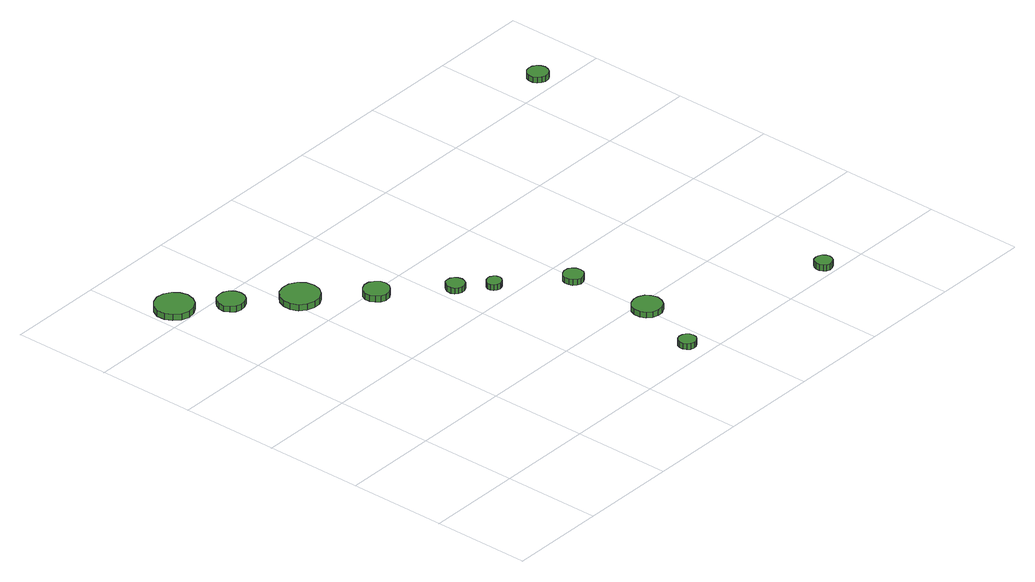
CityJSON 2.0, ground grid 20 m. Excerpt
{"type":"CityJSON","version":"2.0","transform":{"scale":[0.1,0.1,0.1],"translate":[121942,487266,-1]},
"CityObjects":{
"tree1":{"type":"SolitaryVegetationObject","attributes":{"function":"something"},"geometry":[{"type":"MultiSurface","lod":"1","boundaries":[[[0,1,2,3,4,5,6,7,8,9,10,11,12,13,14]],[[15,16,17,18,19,20,21,22,23,24,25,26,27,28,29]],[[0,29,28,1]],[[1,28,27,2]],[[2,27,26,3]],[[3,26,25,4]],[[4,25,24,5]],[[5,24,23,6]],[[6,23,22,7]],[[7,22,21,8]],[[8,21,20,9]],[[9,20,19,10]],[[10,19,18,11]],[[11,18,17,12]],[[12,17,16,13]],[[13,16,15,14]],[[14,15,29,0]]]}]},
"tree2":{"type":"SolitaryVegetationObject","attributes":{"function":"something"},"geometry":[{"type":"MultiSurface","lod":"1","boundaries":[[[30,31,32,33,34,35,36,37,38,39,40,41,42,43,44]],[[45,46,47,48,49,50,51,52,53,54,55,56,57,58,59]],[[30,59,58,31]],[[31,58,57,32]],[[32,57,56,33]],[[33,56,55,34]],[[34,55,54,35]],[[35,54,53,36]],[[36,53,52,37]],[[37,52,51,38]],[[38,51,50,39]],[[39,50,49,40]],[[40,49,48,41]],[[41,48,47,42]],[[42,47,46,43]],[[43,46,45,44]],[[44,45,59,30]]]}]},
"tree3":{"type":"SolitaryVegetationObject","attributes":{"function":"something"},"geometry":[{"type":"MultiSurface","lod":"1","boundaries":[[[60,61,62,63,64,65,66,67,68,69,70,71,72,73,74]],[[75,76,77,78,79,80,81,82,83,84,85,86,87,88,89]],[[60,89,88,61]],[[61,88,87,62]],[[62,87,86,63]],[[63,86,85,64]],[[64,85,84,65]],[[65,84,83,66]],[[66,83,82,67]],[[67,82,81,68]],[[68,81,80,69]],[[69,80,79,70]],[[70,79,78,71]],[[71,78,77,72]],[[72,77,76,73]],[[73,76,75,74]],[[74,75,89,60]]]}]},
"tree4":{"type":"SolitaryVegetationObject","attributes":{"function":"something"},"geometry":[{"type":"MultiSurface","lod":"1","boundaries":[[[90,91,92,93,94,95,96,97,98,99,100,101,102,103,104]],[[105,106,107,108,109,110,111,112,113,114,115,116,117,118,119]],[[90,119,118,91]],[[91,118,117,92]],[[92,117,116,93]],[[93,116,115,94]],[[94,115,114,95]],[[95,114,113,96]],[[96,113,112,97]],[[97,112,111,98]],[[98,111,110,99]],[[99,110,109,100]],[[100,109,108,101]],[[101,108,107,102]],[[102,107,106,103]],[[103,106,105,104]],[[104,105,119,90]]]}]},
"tree5":{"type":"SolitaryVegetationObject","attributes":{"function":"something"},"geometry":[{"type":"MultiSurface","lod":"1","boundaries":[[[120,121,122,123,124,125,126,127,128,129,130,131,132,133,134]],[[135,136,137,138,139,140,141,142,143,144,145,146,147,148,149]],[[120,149,148,121]],[[121,148,147,122]],[[122,147,146,123]],[[123,146,145,124]],[[124,145,144,125]],[[125,144,143,126]],[[126,143,142,127]],[[127,142,141,128]],[[128,141,140,129]],[[129,140,139,130]],[[130,139,138,131]],[[131,138,137,132]],[[132,137,136,133]],[[133,136,135,134]],[[134,135,149,120]]]}]},
"tree6":{"type":"SolitaryVegetationObject","attributes":{"function":"something"},"geometry":[{"type":"MultiSurface","lod":"1","boundaries":[[[150,151,152,153,154,155,156,157,158,159,160,161,162,163,164]],[[165,166,167,168,169,170,171,172,173,174,175,176,177,178,179]],[[150,179,178,151]],[[151,178,177,152]],[[152,177,176,153]],[[153,176,175,154]],[[154,175,174,155]],[[155,174,173,156]],[[156,173,172,157]],[[157,172,171,158]],[[158,171,170,159]],[[159,170,169,160]],[[160,169,168,161]],[[161,168,167,162]],[[162,167,166,163]],[[163,166,165,164]],[[164,165,179,150]]]}]},
"tree7":{"type":"SolitaryVegetationObject","attributes":{"function":"something"},"geometry":[{"type":"MultiSurface","lod":"1","boundaries":[[[180,181,182,183,184,185,186,187,188,189,190,191,192,193,194]],[[195,196,197,198,199,200,201,202,203,204,205,206,207,208,209]],[[180,209,208,181]],[[181,208,207,182]],[[182,207,206,183]],[[183,206,205,184]],[[184,205,204,185]],[[185,204,203,186]],[[186,203,202,187]],[[187,202,201,188]],[[188,201,200,189]],[[189,200,199,190]],[[190,199,198,191]],[[191,198,197,192]],[[192,197,196,193]],[[193,196,195,194]],[[194,195,209,180]]]}]},
"tree8":{"type":"SolitaryVegetationObject","attributes":{"function":"something"},"geometry":[{"type":"MultiSurface","lod":"1","boundaries":[[[210,211,212,213,214,215,216,217,218,219,220,221,222,223,224]],[[225,226,227,228,229,230,231,232,233,234,235,236,237,238,239]],[[210,239,238,211]],[[211,238,237,212]],[[212,237,236,213]],[[213,236,235,214]],[[214,235,234,215]],[[215,234,233,216]],[[216,233,232,217]],[[217,232,231,218]],[[218,231,230,219]],[[219,230,229,220]],[[220,229,228,221]],[[221,228,227,222]],[[222,227,226,223]],[[223,226,225,224]],[[224,225,239,210]]]}]},
"tree9":{"type":"SolitaryVegetationObject","attributes":{"function":"something"},"geometry":[{"type":"MultiSurface","lod":"1","boundaries":[[[240,241,242,243,244,245,246,247,248,249,250,251,252,253,254]],[[255,256,257,258,259,260,261,262,263,264,265,266,267,268,269]],[[240,269,268,241]],[[241,268,267,242]],[[242,267,266,243]],[[243,266,265,244]],[[244,265,264,245]],[[245,264,263,246]],[[246,263,262,247]],[[247,262,261,248]],[[248,261,260,249]],[[249,260,259,250]],[[250,259,258,251]],[[251,258,257,252]],[[252,257,256,253]],[[253,256,255,254]],[[254,255,269,240]]]}]},
"tree10":{"type":"SolitaryVegetationObject","attributes":{"function":"something"},"geometry":[{"type":"MultiSurface","lod":"1","boundaries":[[[270,271,272,273,274,275,276,277,278,279,280,281,282,283,284]],[[285,286,287,288,289,290,291,292,293,294,295,296,297,298,299]],[[270,299,298,271]],[[271,298,297,272]],[[272,297,296,273]],[[273,296,295,274]],[[274,295,294,275]],[[275,294,293,276]],[[276,293,292,277]],[[277,292,291,278]],[[278,291,290,279]],[[279,290,289,280]],[[280,289,288,281]],[[281,288,287,282]],[[282,287,286,283]],[[283,286,285,284]],[[284,285,299,270]]]}]},
"tree11":{"type":"SolitaryVegetationObject","attributes":{"function":"something"},"geometry":[{"type":"MultiSurface","lod":"1","boundaries":[[[300,301,302,303,304,305,306,307,308,309,310,311,312,313,314]],[[315,316,317,318,319,320,321,322,323,324,325,326,327,328,329]],[[300,329,328,301]],[[301,328,327,302]],[[302,327,326,303]],[[303,326,325,304]],[[304,325,324,305]],[[305,324,323,306]],[[306,323,322,307]],[[307,322,321,308]],[[308,321,320,309]],[[309,320,319,310]],[[310,319,318,311]],[[311,318,317,312]],[[312,317,316,313]],[[313,316,315,314]],[[314,315,329,300]]]}]}
},
"vertices":[
[79,834,28],[75,849,28],[66,862,28],[52,870,28],[36,872,28],[21,867,28],[9,856,28],[2,842,28],[2,826,28],[9,811,28],[21,800,28],[36,795,28],[52,797,28],[66,805,28],[75,818,28],[75,818,15],[66,805,15],[52,797,15],[36,795,15],[21,800,15],[9,811,15],[2,826,15],[2,842,15],[9,856,15],[21,867,15],[36,872,15],[52,870,15],[66,862,15],[75,849,15],[79,834,15],
[149,766,26],[147,777,26],[140,787,26],[130,792,26],[119,793,26],[108,790,26],[100,782,26],[95,772,26],[95,761,26],[100,751,26],[108,743,26],[119,740,26],[130,741,26],[140,746,26],[147,755,26],[147,755,14],[140,746,14],[130,741,14],[119,740,14],[108,743,14],[100,751,14],[95,761,14],[95,772,14],[100,782,14],[108,790,14],[119,793,14],[130,792,14],[140,787,14],[147,777,14],[149,766,14],
[254,680,27],[251,696,27],[241,709,27],[227,717,27],[211,718,27],[196,714,27],[184,703,27],[178,688,27],[178,672,27],[184,657,27],[196,647,27],[211,642,27],[227,643,27],[241,651,27],[251,664,27],[251,664,14],[241,651,14],[227,643,14],[211,642,14],[196,647,14],[184,657,14],[178,672,14],[178,688,14],[184,703,14],[196,714,14],[211,718,14],[227,717,14],[241,709,14],[251,696,14],[254,680,14],
[345,585,26],[343,595,26],[336,604,26],[327,610,26],[316,611,26],[306,607,26],[298,600,26],[293,590,26],[293,579,26],[298,570,26],[306,562,26],[316,559,26],[327,560,26],[336,566,26],[343,574,26],[343,574,13],[336,566,13],[327,560,13],[316,559,13],[306,562,13],[298,570,13],[293,579,13],[293,590,13],[298,600,13],[306,607,13],[316,611,13],[327,610,13],[336,604,13],[343,595,13],[345,585,13],
[576,44,22],[575,51,22],[570,57,22],[564,60,22],[557,61,22],[550,59,22],[544,54,22],[541,47,22],[541,40,22],[544,33,22],[550,28,22],[557,26,22],[564,27,22],[570,30,22],[575,36,22],[575,36,10],[570,30,10],[564,27,10],[557,26,10],[550,28,10],[544,33,10],[541,40,10],[541,47,10],[544,54,10],[550,59,10],[557,61,10],[564,60,10],[570,57,10],[575,51,10],[576,44,10],
[446,487,26],[444,495,26],[440,501,26],[433,505,26],[425,506,26],[418,504,26],[412,498,26],[409,491,26],[409,483,26],[412,476,26],[418,471,26],[425,469,26],[433,470,26],[440,473,26],[444,480,26],[444,480,14],[440,473,14],[433,470,14],[425,469,14],[418,471,14],[412,476,14],[409,483,14],[409,491,14],[412,498,14],[418,504,14],[425,506,14],[433,505,14],[440,501,14],[444,495,14],[446,487,14],
[495,438,26],[493,444,26],[489,449,26],[484,453,26],[478,453,26],[472,451,26],[467,447,26],[464,441,26],[464,435,26],[467,429,26],[472,425,26],[478,423,26],[484,424,26],[489,427,26],[493,432,26],[493,432,14],[489,427,14],[484,424,14],[478,423,14],[472,425,14],[467,429,14],[464,435,14],[464,441,14],[467,447,14],[472,451,14],[478,453,14],[484,453,14],[489,449,14],[493,444,14],[495,438,14],
[628,172,26],[625,185,26],[618,195,26],[607,201,26],[595,202,26],[583,198,26],[574,190,26],[569,179,26],[569,166,26],[574,155,26],[583,147,26],[595,143,26],[607,144,26],[618,150,26],[625,160,26],[625,160,14],[618,150,14],[607,144,14],[595,143,14],[583,147,14],[574,155,14],[569,166,14],[569,179,14],[574,190,14],[583,198,14],[595,202,14],[607,201,14],[618,195,14],[625,185,14],[628,172,14],
[608,341,27],[607,349,27],[602,356,27],[595,360,27],[586,361,27],[578,358,27],[572,352,27],[569,345,27],[569,336,27],[572,329,27],[578,323,27],[586,320,27],[595,321,27],[602,326,27],[607,332,27],[607,332,15],[602,326,15],[595,321,15],[586,320,15],[578,323,15],[572,329,15],[569,336,15],[569,345,15],[572,352,15],[578,358,15],[586,361,15],[595,360,15],[602,356,15],[607,349,15],[608,341,15],
[944,27,21],[942,34,21],[938,40,21],[931,43,21],[924,44,21],[917,42,21],[912,37,21],[909,30,21],[909,23,21],[912,16,21],[917,11,21],[924,9,21],[931,10,21],[938,14,21],[942,20,21],[942,20,8],[938,14,8],[931,10,8],[924,9,8],[917,11,8],[912,16,8],[909,23,8],[909,30,8],[912,37,8],[917,42,8],[924,44,8],[931,43,8],[938,40,8],[942,34,8],[944,27,8],
[1096,835,27],[1094,843,27],[1089,850,27],[1082,854,27],[1073,855,27],[1065,853,27],[1058,847,27],[1055,839,27],[1055,830,27],[1058,822,27],[1065,817,27],[1073,814,27],[1082,815,27],[1089,819,27],[1094,826,27],[1094,826,15],[1089,819,15],[1082,815,15],[1073,814,15],[1065,817,15],[1058,822,15],[1055,830,15],[1055,839,15],[1058,847,15],[1065,853,15],[1073,855,15],[1082,854,15],[1089,850,15],[1094,843,15],[1096,835,15]
]}
